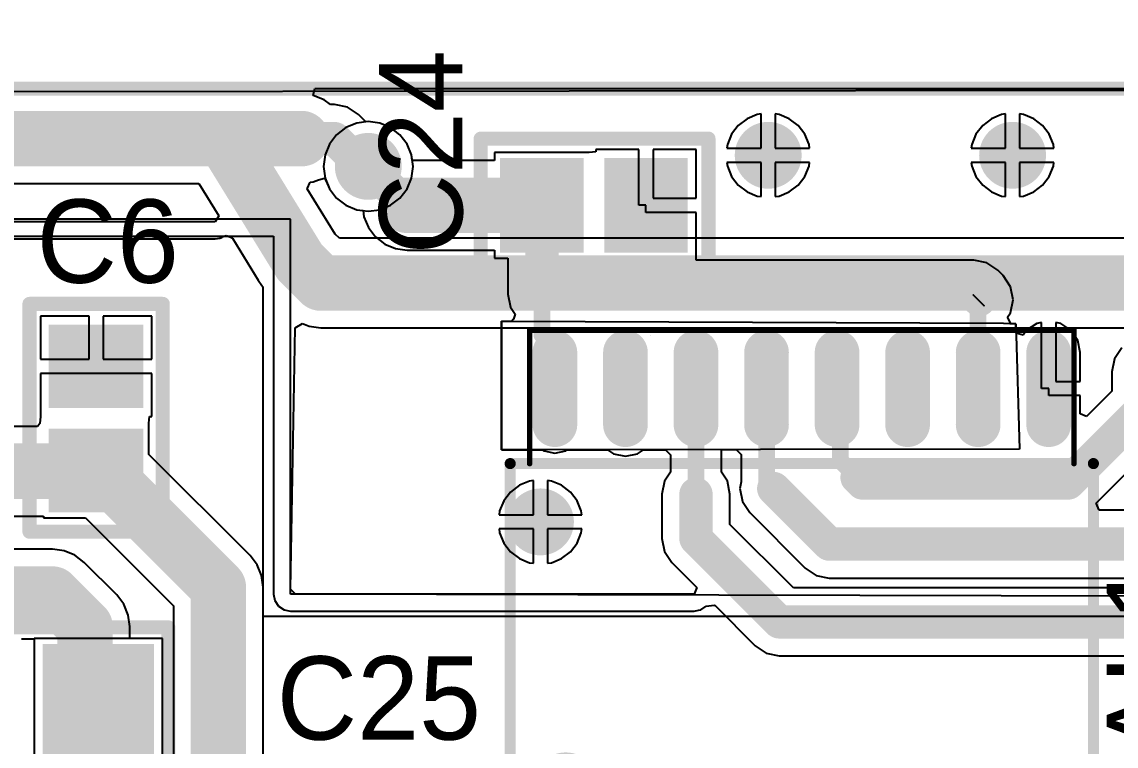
# Model space of a CAD drawing. Header units: millimetres. Extents: x -37 to 96, y -3 to 87.
# Drawn here: x 46.66 to 66.36, y 48.26 to 61.3 of the extents above; entities that cross this region are included whole.
import ezdxf

# ---------------------------------------------------------------- set-up
doc = ezdxf.new("R2010")
doc.units = ezdxf.units.MM
doc.layers.add('AM_5', color=3, linetype='Continuous', lineweight=25)
for name, color, linetype in [('BottomLayer', 5, 'Continuous'), ('BottomSolder', 6, 'Continuous'), ('Mechanical1', 6, 'Continuous'), ('Mechanical13', 56, 'Continuous'), ('MultiLayer', 9, 'Continuous'), ('TopLayer', 1, 'Continuous'), ('TopOverlay', 2, 'Continuous'), ('TopPaste', 8, 'Continuous'), ('TopSolder', 216, 'Continuous'), ('ViaHoleLayer', 16, 'Continuous')]:
    doc.layers.add(name, color=color, linetype=linetype)
doc.dimstyles.new('AM_ISO$0', dxfattribs={"dimtxt": 3.5, "dimasz": 3.5, "dimexe": 1, "dimexo": 1, "dimgap": 1.5, "dimtad": 1, "dimdsep": 46, "dimtxsty": 'Standard', "dimcen": 0, "dimclrd": 256, "dimclre": 256, "dimclrt": 2, "dimadec": 0, "dimazin": 2, "dimtp": 0.1, "dimtm": 0.1, "dimtfac": 0.71, "dimtdec": 3, "dimtmove": 0, "dimatfit": 3, "dimfxl": 1, "dimlwd": -1, "dimlwe": -1, "dimarcsym": 1})

# ---------------------------------------------------------------- blocks, each defined once
blk = doc.blocks.new('TMR1SM_SMD_4')
at = {"layer": 'TopLayer'}
for points in [[(-17.3, 14.34), (-14.9, 14.34), (-17.3, 16.14), (-14.9, 16.14)], [(-1.2, 14.34), (1.2, 14.34), (-1.2, 16.14), (1.2, 16.14)], [(-17.3, 11.8), (-14.9, 11.8), (-17.3, 13.6), (-14.9, 13.6)], [(-1.2, 11.8), (1.2, 11.8), (-1.2, 13.6), (1.2, 13.6)], [(-1.2, 1.64), (1.2, 1.64), (-1.2, 3.44), (1.2, 3.44)], [(-17.3, -0.9), (-14.9, -0.9), (-17.3, 0.9), (-14.9, 0.9)], [(-1.2, -0.9), (1.2, -0.9), (-1.2, 0.9), (1.2, 0.9)]]:
    blk.add_solid(points, dxfattribs=at)
at = {"layer": 'TopOverlay', "const_width": 0.254}
for points in [[(-17.7, -1.3), (-17.7, 16.5)], [(1.6, 16.5), (-17.7, 16.5)], [(1.6, -1.3), (1.6, 16.5)], [(-17.2, -1.3), (-17.7, -1.3)], [(1.6, -1.3), (-17.2, -1.3)]]:
    blk.add_lwpolyline(points, dxfattribs=at)
at = {"layer": 'TopOverlay', "const_width": 0.127}
for points in [[(-17.764, 16.5, 1), (-17.637, 16.5, 1)], [(-17.764, 16.5, 1), (-17.637, 16.5, 1)], [(1.536, 16.5, 1), (1.663, 16.5, 1)], [(1.536, 16.5, 1), (1.663, 16.5, 1)], [(-17.764, -1.3, 1), (-17.637, -1.3, 1)], [(-17.764, -1.3, 1), (-17.637, -1.3, 1)], [(-17.264, -1.3, 1), (-17.137, -1.3, 1)], [(-17.264, -1.3, 1), (-17.137, -1.3, 1)], [(1.536, -1.3, 1), (1.663, -1.3, 1)], [(1.536, -1.3, 1), (1.663, -1.3, 1)]]:
    blk.add_lwpolyline(points, format="xyb", close=True, dxfattribs=at)
at = {"layer": 'TopPaste'}
for points in [[(-17.3, 14.34), (-14.9, 14.34), (-17.3, 16.14), (-14.9, 16.14)], [(-1.2, 14.34), (1.2, 14.34), (-1.2, 16.14), (1.2, 16.14)], [(-17.3, 11.8), (-14.9, 11.8), (-17.3, 13.6), (-14.9, 13.6)], [(-1.2, 11.8), (1.2, 11.8), (-1.2, 13.6), (1.2, 13.6)], [(-1.2, 1.64), (1.2, 1.64), (-1.2, 3.44), (1.2, 3.44)], [(-17.3, -0.9), (-14.9, -0.9), (-17.3, 0.9), (-14.9, 0.9)], [(-1.2, -0.9), (1.2, -0.9), (-1.2, 0.9), (1.2, 0.9)]]:
    blk.add_solid(points, dxfattribs=at)
at = {"layer": 'TopSolder'}
for points in [[(-17.402, 14.238), (-14.798, 14.238), (-17.402, 16.242), (-14.798, 16.242)], [(-1.302, 14.238), (1.302, 14.238), (-1.302, 16.242), (1.302, 16.242)], [(-17.402, 11.698), (-14.798, 11.698), (-17.402, 13.702), (-14.798, 13.702)], [(-1.302, 11.698), (1.302, 11.698), (-1.302, 13.702), (1.302, 13.702)], [(-1.302, 1.538), (1.302, 1.538), (-1.302, 3.542), (1.302, 3.542)], [(-17.402, -1.002), (-14.798, -1.002), (-17.402, 1.002), (-14.798, 1.002)], [(-1.302, -1.002), (1.302, -1.002), (-1.302, 1.002), (1.302, 1.002)]]:
    blk.add_solid(points, dxfattribs=at)
blk = doc.blocks.new('ADUM_SOIC_24')
at = {"layer": 'Mechanical13', "const_width": 0.1}
for points in [[(-1.05, 0.455), (1.35, 0.455)], [(-1.05, 0.455), (-1.05, -9.345)], [(8.15, 0.455), (10.55, 0.455)], [(10.55, 0.455), (10.55, -9.345)], [(-1.05, -9.345), (1.35, -9.345)], [(8.15, -9.345), (10.55, -9.345)]]:
    blk.add_lwpolyline(points, dxfattribs=at)
at = {"layer": 'Mechanical13', "const_width": 0.05}
for points in [[(-1.075, 0.455, 1), (-1.025, 0.455, 1)], [(-1.075, 0.455, 1), (-1.025, 0.455, 1)], [(1.325, 0.455, 1), (1.375, 0.455, 1)], [(8.125, 0.455, 1), (8.175, 0.455, 1)], [(10.525, 0.455, 1), (10.575, 0.455, 1)], [(10.525, 0.455, 1), (10.575, 0.455, 1)], [(-1.075, -9.345, 1), (-1.025, -9.345, 1)], [(-1.075, -9.345, 1), (-1.025, -9.345, 1)], [(1.325, -9.345, 1), (1.375, -9.345, 1)], [(8.125, -9.345, 1), (8.175, -9.345, 1)], [(10.525, -9.345, 1), (10.575, -9.345, 1)], [(10.525, -9.345, 1), (10.575, -9.345, 1)]]:
    blk.add_lwpolyline(points, format="xyb", close=True, dxfattribs=at)
at = {"layer": 'TopLayer', "const_width": 0.6}
for points in [[(-0.65, 0), (0.65, 0)], [(8.85, 0), (10.15, 0)], [(-0.65, -1.27), (0.65, -1.27)], [(8.85, -1.27), (10.15, -1.27)], [(-0.65, -2.54), (0.65, -2.54)], [(8.85, -2.54), (10.15, -2.54)], [(-0.65, -3.81), (0.65, -3.81)], [(8.85, -3.81), (10.15, -3.81)], [(-0.65, -5.08), (0.65, -5.08)], [(8.85, -5.08), (10.15, -5.08)], [(-0.65, -6.35), (0.65, -6.35)], [(8.85, -6.35), (10.15, -6.35)], [(-0.65, -7.62), (0.65, -7.62)], [(8.85, -7.62), (10.15, -7.62)], [(-0.65, -8.89), (0.65, -8.89)], [(8.85, -8.89), (10.15, -8.89)]]:
    blk.add_lwpolyline(points, dxfattribs=at)
at = {"layer": 'TopLayer', "const_width": 0.3}
for points in [[(-0.8, 0, 1), (-0.5, 0, 1)], [(0.5, 0, 1), (0.8, 0, 1)], [(8.7, 0, 1), (9, 0, 1)], [(10, 0, 1), (10.3, 0, 1)], [(-0.8, -1.27, 1), (-0.5, -1.27, 1)], [(0.5, -1.27, 1), (0.8, -1.27, 1)], [(8.7, -1.27, 1), (9, -1.27, 1)], [(10, -1.27, 1), (10.3, -1.27, 1)], [(-0.8, -2.54, 1), (-0.5, -2.54, 1)], [(0.5, -2.54, 1), (0.8, -2.54, 1)], [(8.7, -2.54, 1), (9, -2.54, 1)], [(10, -2.54, 1), (10.3, -2.54, 1)], [(-0.8, -3.81, 1), (-0.5, -3.81, 1)], [(0.5, -3.81, 1), (0.8, -3.81, 1)], [(8.7, -3.81, 1), (9, -3.81, 1)], [(10, -3.81, 1), (10.3, -3.81, 1)], [(-0.8, -5.08, 1), (-0.5, -5.08, 1)], [(0.5, -5.08, 1), (0.8, -5.08, 1)], [(8.7, -5.08, 1), (9, -5.08, 1)], [(10, -5.08, 1), (10.3, -5.08, 1)], [(-0.8, -6.35, 1), (-0.5, -6.35, 1)], [(0.5, -6.35, 1), (0.8, -6.35, 1)], [(8.7, -6.35, 1), (9, -6.35, 1)], [(10, -6.35, 1), (10.3, -6.35, 1)], [(-0.8, -7.62, 1), (-0.5, -7.62, 1)], [(0.5, -7.62, 1), (0.8, -7.62, 1)], [(8.7, -7.62, 1), (9, -7.62, 1)], [(10, -7.62, 1), (10.3, -7.62, 1)], [(-0.8, -8.89, 1), (-0.5, -8.89, 1)], [(0.5, -8.89, 1), (0.8, -8.89, 1)], [(8.7, -8.89, 1), (9, -8.89, 1)], [(10, -8.89, 1), (10.3, -8.89, 1)]]:
    blk.add_lwpolyline(points, format="xyb", close=True, dxfattribs=at)
at = {"layer": 'TopOverlay', "const_width": 0.2}
for points in [[(1.35, 0.805), (1.35, -9.695)], [(1.35, 0.805), (8.15, 0.805)], [(8.15, 0.805), (8.15, -9.695)], [(1.35, -9.695), (8.15, -9.695)]]:
    blk.add_lwpolyline(points, dxfattribs=at)
at = {"layer": 'TopOverlay'}
for points, const_width in [([(1.3, 0.805, 1), (1.4, 0.805, 1)], 0.1), ([(1.3, 0.805, 1), (1.4, 0.805, 1)], 0.1), ([(8.1, 0.805, 1), (8.2, 0.805, 1)], 0.1), ([(8.1, 0.805, 1), (8.2, 0.805, 1)], 0.1), ([(2.65, -0.195, 1), (2.05, -0.195, 1)], 0.6), ([(1.9, -0.195, 1), (2.2, -0.195, 1)], 0.3), ([(2.5, -0.195, 1), (2.8, -0.195, 1)], 0.3), ([(1.3, -9.695, 1), (1.4, -9.695, 1)], 0.1), ([(1.3, -9.695, 1), (1.4, -9.695, 1)], 0.1), ([(8.1, -9.695, 1), (8.2, -9.695, 1)], 0.1), ([(8.1, -9.695, 1), (8.2, -9.695, 1)], 0.1)]:
    blk.add_lwpolyline(points, format="xyb", close=True, dxfattribs=dict(at, const_width=const_width))
at = {"layer": 'TopPaste', "const_width": 0.6}
for points in [[(-0.65, 0), (0.65, 0)], [(8.85, 0), (10.15, 0)], [(-0.65, -1.27), (0.65, -1.27)], [(8.85, -1.27), (10.15, -1.27)], [(-0.65, -2.54), (0.65, -2.54)], [(8.85, -2.54), (10.15, -2.54)], [(-0.65, -3.81), (0.65, -3.81)], [(8.85, -3.81), (10.15, -3.81)], [(-0.65, -5.08), (0.65, -5.08)], [(8.85, -5.08), (10.15, -5.08)], [(-0.65, -6.35), (0.65, -6.35)], [(8.85, -6.35), (10.15, -6.35)], [(-0.65, -7.62), (0.65, -7.62)], [(8.85, -7.62), (10.15, -7.62)], [(-0.65, -8.89), (0.65, -8.89)], [(8.85, -8.89), (10.15, -8.89)]]:
    blk.add_lwpolyline(points, dxfattribs=at)
at = {"layer": 'TopPaste', "const_width": 0.3}
for points in [[(-0.8, 0, 1), (-0.5, 0, 1)], [(0.5, 0, 1), (0.8, 0, 1)], [(8.7, 0, 1), (9, 0, 1)], [(10, 0, 1), (10.3, 0, 1)], [(-0.8, -1.27, 1), (-0.5, -1.27, 1)], [(0.5, -1.27, 1), (0.8, -1.27, 1)], [(8.7, -1.27, 1), (9, -1.27, 1)], [(10, -1.27, 1), (10.3, -1.27, 1)], [(-0.8, -2.54, 1), (-0.5, -2.54, 1)], [(0.5, -2.54, 1), (0.8, -2.54, 1)], [(8.7, -2.54, 1), (9, -2.54, 1)], [(10, -2.54, 1), (10.3, -2.54, 1)], [(-0.8, -3.81, 1), (-0.5, -3.81, 1)], [(0.5, -3.81, 1), (0.8, -3.81, 1)], [(8.7, -3.81, 1), (9, -3.81, 1)], [(10, -3.81, 1), (10.3, -3.81, 1)], [(-0.8, -5.08, 1), (-0.5, -5.08, 1)], [(0.5, -5.08, 1), (0.8, -5.08, 1)], [(8.7, -5.08, 1), (9, -5.08, 1)], [(10, -5.08, 1), (10.3, -5.08, 1)], [(-0.8, -6.35, 1), (-0.5, -6.35, 1)], [(0.5, -6.35, 1), (0.8, -6.35, 1)], [(8.7, -6.35, 1), (9, -6.35, 1)], [(10, -6.35, 1), (10.3, -6.35, 1)], [(-0.8, -7.62, 1), (-0.5, -7.62, 1)], [(0.5, -7.62, 1), (0.8, -7.62, 1)], [(8.7, -7.62, 1), (9, -7.62, 1)], [(10, -7.62, 1), (10.3, -7.62, 1)], [(-0.8, -8.89, 1), (-0.5, -8.89, 1)], [(0.5, -8.89, 1), (0.8, -8.89, 1)], [(8.7, -8.89, 1), (9, -8.89, 1)], [(10, -8.89, 1), (10.3, -8.89, 1)]]:
    blk.add_lwpolyline(points, format="xyb", close=True, dxfattribs=at)
at = {"layer": 'TopSolder', "const_width": 0.803}
for points in [[(-0.65, 0), (0.65, 0)], [(8.85, 0), (10.15, 0)], [(-0.65, -1.27), (0.65, -1.27)], [(8.85, -1.27), (10.15, -1.27)], [(-0.65, -2.54), (0.65, -2.54)], [(8.85, -2.54), (10.15, -2.54)], [(-0.65, -3.81), (0.65, -3.81)], [(8.85, -3.81), (10.15, -3.81)], [(-0.65, -5.08), (0.65, -5.08)], [(8.85, -5.08), (10.15, -5.08)], [(-0.65, -6.35), (0.65, -6.35)], [(8.85, -6.35), (10.15, -6.35)], [(-0.65, -7.62), (0.65, -7.62)], [(8.85, -7.62), (10.15, -7.62)], [(-0.65, -8.89), (0.65, -8.89)], [(8.85, -8.89), (10.15, -8.89)]]:
    blk.add_lwpolyline(points, dxfattribs=at)
at = {"layer": 'TopSolder', "const_width": 0.402}
for points in [[(-0.851, 0, 1), (-0.449, 0, 1)], [(0.449, 0, 1), (0.851, 0, 1)], [(8.649, 0, 1), (9.051, 0, 1)], [(9.949, 0, 1), (10.351, 0, 1)], [(-0.851, -1.27, 1), (-0.449, -1.27, 1)], [(0.449, -1.27, 1), (0.851, -1.27, 1)], [(8.649, -1.27, 1), (9.051, -1.27, 1)], [(9.949, -1.27, 1), (10.351, -1.27, 1)], [(-0.851, -2.54, 1), (-0.449, -2.54, 1)], [(0.449, -2.54, 1), (0.851, -2.54, 1)], [(8.649, -2.54, 1), (9.051, -2.54, 1)], [(9.949, -2.54, 1), (10.351, -2.54, 1)], [(-0.851, -3.81, 1), (-0.449, -3.81, 1)], [(0.449, -3.81, 1), (0.851, -3.81, 1)], [(8.649, -3.81, 1), (9.051, -3.81, 1)], [(9.949, -3.81, 1), (10.351, -3.81, 1)], [(-0.851, -5.08, 1), (-0.449, -5.08, 1)], [(0.449, -5.08, 1), (0.851, -5.08, 1)], [(8.649, -5.08, 1), (9.051, -5.08, 1)], [(9.949, -5.08, 1), (10.351, -5.08, 1)], [(-0.851, -6.35, 1), (-0.449, -6.35, 1)], [(0.449, -6.35, 1), (0.851, -6.35, 1)], [(8.649, -6.35, 1), (9.051, -6.35, 1)], [(9.949, -6.35, 1), (10.351, -6.35, 1)], [(-0.851, -7.62, 1), (-0.449, -7.62, 1)], [(0.449, -7.62, 1), (0.851, -7.62, 1)], [(8.649, -7.62, 1), (9.051, -7.62, 1)], [(9.949, -7.62, 1), (10.351, -7.62, 1)], [(-0.851, -8.89, 1), (-0.449, -8.89, 1)], [(0.449, -8.89, 1), (0.851, -8.89, 1)], [(8.649, -8.89, 1), (9.051, -8.89, 1)], [(9.949, -8.89, 1), (10.351, -8.89, 1)]]:
    blk.add_lwpolyline(points, format="xyb", close=True, dxfattribs=at)
blk = doc.blocks.new('C_________0805_42')
at = {"layer": 'TopLayer'}
for points in [[(-0.65, -0.75), (0.65, -0.75), (-0.65, 0.75), (0.65, 0.75)], [(1.225, -0.75), (2.525, -0.75), (1.225, 0.75), (2.525, 0.75)]]:
    blk.add_solid(points, dxfattribs=at)
at = {"layer": 'TopOverlay', "const_width": 0.254}
for points in [[(-1.1, 1.2), (3, 1.2)], [(-1.1, -1.2), (-1.1, 1.2)], [(3, -1.2), (3, 1.2)], [(-1.1, -1.2), (2, -1.2)], [(2, -1.2), (3, -1.2)]]:
    blk.add_lwpolyline(points, dxfattribs=at)
at = {"layer": 'TopOverlay', "const_width": 0.127}
for points in [[(-1.164, 1.2, 1), (-1.037, 1.2, 1)], [(-1.164, 1.2, 1), (-1.037, 1.2, 1)], [(2.936, 1.2, 1), (3.063, 1.2, 1)], [(2.936, 1.2, 1), (3.063, 1.2, 1)], [(-1.164, -1.2, 1), (-1.037, -1.2, 1)], [(-1.164, -1.2, 1), (-1.037, -1.2, 1)], [(1.937, -1.2, 1), (2.064, -1.2, 1)], [(1.937, -1.2, 1), (2.064, -1.2, 1)], [(2.936, -1.2, 1), (3.063, -1.2, 1)], [(2.936, -1.2, 1), (3.063, -1.2, 1)]]:
    blk.add_lwpolyline(points, format="xyb", close=True, dxfattribs=at)
at = {"layer": 'TopPaste'}
for points in [[(-0.65, -0.75), (0.65, -0.75), (-0.65, 0.75), (0.65, 0.75)], [(1.225, -0.75), (2.525, -0.75), (1.225, 0.75), (2.525, 0.75)]]:
    blk.add_solid(points, dxfattribs=at)
at = {"layer": 'TopSolder'}
for points in [[(-0.752, -0.852), (0.752, -0.852), (-0.752, 0.852), (0.752, 0.852)], [(1.123, -0.852), (2.627, -0.852), (1.123, 0.852), (2.627, 0.852)]]:
    blk.add_solid(points, dxfattribs=at)
blk = doc.blocks.new('C_________0805_55')
at = {"layer": 'TopLayer'}
for points in [[(-0.65, -0.75), (0.65, -0.75), (-0.65, 0.75), (0.65, 0.75)], [(1.225, -0.75), (2.525, -0.75), (1.225, 0.75), (2.525, 0.75)]]:
    blk.add_solid(points, dxfattribs=at)
at = {"layer": 'TopOverlay', "const_width": 0.254}
for points in [[(-1.1, 1.2), (-1.1, -1.2)], [(-1.1, 1.2), (3, 1.2)], [(3, 1.2), (3, -1.2)], [(-1.1, -1.2), (2, -1.2)], [(2, -1.2), (3, -1.2)]]:
    blk.add_lwpolyline(points, dxfattribs=at)
at = {"layer": 'TopOverlay', "const_width": 0.127}
for points in [[(-1.164, 1.2, 1), (-1.037, 1.2, 1)], [(-1.164, 1.2, 1), (-1.037, 1.2, 1)], [(2.936, 1.2, 1), (3.063, 1.2, 1)], [(2.936, 1.2, 1), (3.063, 1.2, 1)], [(-1.164, -1.2, 1), (-1.037, -1.2, 1)], [(-1.164, -1.2, 1), (-1.037, -1.2, 1)], [(1.937, -1.2, 1), (2.064, -1.2, 1)], [(1.937, -1.2, 1), (2.064, -1.2, 1)], [(2.936, -1.2, 1), (3.063, -1.2, 1)], [(2.936, -1.2, 1), (3.063, -1.2, 1)]]:
    blk.add_lwpolyline(points, format="xyb", close=True, dxfattribs=at)
at = {"layer": 'TopPaste'}
for points in [[(-0.65, -0.75), (0.65, -0.75), (-0.65, 0.75), (0.65, 0.75)], [(1.225, -0.75), (2.525, -0.75), (1.225, 0.75), (2.525, 0.75)]]:
    blk.add_solid(points, dxfattribs=at)
at = {"layer": 'TopSolder'}
for points in [[(-0.752, -0.852), (0.752, -0.852), (-0.752, 0.852), (0.752, 0.852)], [(1.123, -0.852), (2.627, -0.852), (1.123, 0.852), (2.627, 0.852)]]:
    blk.add_solid(points, dxfattribs=at)
blk = doc.blocks.new('*D64')
at = {"layer": 'AM_5', "linetype": 'ByBlock', "transparency": 16777216}
for p, q in [((0, 53.942), (0, 82.33)), ((95, 53.942), (95, 82.33)), ((91.5, 81.33), (3.5, 81.33))]:
    blk.add_line(p, q, dxfattribs=at)
at = {"layer": 'AM_5', "transparency": 16777216}
for points in [[(3.5, 81.913), (3.5, 80.746), (0, 81.33)], [(91.5, 81.913), (91.5, 80.746), (95, 81.33)]]:
    blk.add_solid(points, dxfattribs=at)
at = {"layer": 'Defpoints', "color": 0, "transparency": 16777216}
for p in [(0, 81.33), (0, 52.942), (95, 52.942)]:
    blk.add_point(p, dxfattribs=at)
at = {"layer": 'AM_5', "color": 2, "transparency": 16777216, "insert": (47.5, 84.58), "char_height": 3.5, "attachment_point": 5, "rotation": 0.0001}
blk.add_mtext('95', dxfattribs=at)

msp = doc.modelspace()

# ---------------------------------------------------------------- linework, layer by layer
at = {"layer": 'BottomLayer'}
for p, q in [((51.909, 59.979), (51.935, 60.1)), ((51.935, 60.1), (89.5, 60.1)), ((52.103, 59.899), (51.909, 59.979)), ((52.217, 59.812), (52.103, 59.899)), ((52.292, 59.812), (52.217, 59.812)), ((52.526, 59.765), (52.292, 59.812)), ((52.724, 59.633), (52.526, 59.765)), ((52.856, 59.501), (52.724, 59.633)), ((52.9, 59.507), (52.856, 59.501)), ((53.109, 59.479), (52.9, 59.507)), ((53.303, 59.399), (53.109, 59.479)), ((53.471, 59.271), (53.303, 59.399)), ((53.599, 59.103), (53.471, 59.271)), ((53.679, 58.909), (53.599, 59.103)), ((53.707, 58.7), (53.679, 58.909)), ((53.679, 58.491), (53.707, 58.7)), ((30.034, 58.393), (49.849, 58.393)), ((49.849, 58.393), (50.207, 57.811)), ((51.802, 58.299), (51.856, 58.414)), ((51.856, 58.414), (51.909, 58.421)), ((51.909, 58.421), (52.003, 58.46)), ((52.003, 58.46), (52.11, 58.488)), ((52.11, 58.488), (52.16, 58.395)), ((52.16, 58.395), (52.201, 58.297)), ((53.599, 58.297), (53.679, 58.491)), ((52.306, 57.479), (51.802, 58.299)), ((52.201, 58.297), (52.329, 58.129)), ((52.329, 58.129), (52.497, 58.001)), ((53.303, 58.001), (53.471, 58.129)), ((53.471, 58.129), (53.599, 58.297)), ((52.497, 58.001), (52.691, 57.921)), ((52.691, 57.921), (52.9, 57.893)), ((52.9, 57.893), (53.109, 57.921)), ((53.109, 57.921), (53.303, 58.001)), ((50.207, 57.811), (50.145, 57.7)), ((50.145, 57.7), (30, 57.7)), ((30.306, 57.394), (50.145, 57.394)), ((50.145, 57.394), (50.187, 57.402)), ((50.187, 57.402), (50.229, 57.406)), ((50.229, 57.406), (50.245, 57.414)), ((50.245, 57.414), (50.263, 57.417)), ((50.263, 57.417), (50.289, 57.435)), ((50.289, 57.435), (50.343, 57.457)), ((50.343, 57.457), (50.437, 57.42)), ((50.437, 57.42), (50.444, 57.416)), ((50.444, 57.416), (50.457, 57.406)), ((50.457, 57.406), (50.92, 56.653)), ((52.379, 57.407), (52.306, 57.479)), ((74.08, 57.407), (52.379, 57.407)), ((50.92, 56.653), (50.981, 56.553)), ((50.981, 56.553), (51, 56.53)), ((51, 56.53), (51, 50.6)), ((51.502, 51.09), (51.584, 55.792)), ((51.584, 55.792), (51.713, 55.871)), ((51.713, 55.871), (51.836, 55.821)), ((51.836, 55.821), (52.045, 55.793)), ((52.045, 55.793), (74.414, 55.793)), ((51.591, 51), (51.502, 51.09)), ((94.91, 50.9), (51.591, 51)), ((51, 50.6), (92.442, 50.6))]:
    msp.add_line(p, q, dxfattribs=at)
for points, const_width in [([(29.7, 59.2), (50.3, 59.2)], 1), ([(50.3, 59.2), (51.7, 59.2)], 1), ([(50.3, 59.2), (51.607, 57.076)], 1), ([(51.7, 59.2), (52.292, 59.2)], 0.6), ([(52.292, 59.2), (52.792, 58.7)], 0.6), ([(52.792, 58.7), (52.9, 58.7)], 0.6), ([(51.607, 57.076), (51.669, 56.976)], 1), ([(51.669, 56.976), (52.045, 56.6)], 1), ([(52.045, 56.6), (74.414, 56.6)], 1)]:
    msp.add_lwpolyline(points, dxfattribs=dict(at, const_width=const_width))
for points, const_width in [([(50.05, 59.2, 1), (50.55, 59.2, 1)], 0.5), ([(50.05, 59.2, 1), (50.55, 59.2, 1)], 0.5), ([(50.05, 59.2, 1), (50.55, 59.2, 1)], 0.5), ([(51.45, 59.2, 1), (51.95, 59.2, 1)], 0.5), ([(51.55, 59.2, 1), (51.85, 59.2, 1)], 0.3), ([(52.142, 59.2, 1), (52.442, 59.2, 1)], 0.3), ([(52.142, 59.2, 1), (52.442, 59.2, 1)], 0.3), ([(59.85, 58.9, 1), (60.35, 58.9, 1)], 0.5), ([(64.25, 58.9, 1), (64.75, 58.9, 1)], 0.5), ([(52.65, 58.7, 1), (53.15, 58.7, 1)], 0.5), ([(52.642, 58.7, 1), (52.942, 58.7, 1)], 0.3), ([(52.642, 58.7, 1), (52.942, 58.7, 1)], 0.3), ([(52.75, 58.7, 1), (53.05, 58.7, 1)], 0.3), ([(51.357, 57.076, 1), (51.857, 57.076, 1)], 0.5), ([(51.357, 57.076, 1), (51.857, 57.076, 1)], 0.5), ([(51.419, 56.976, 1), (51.919, 56.976, 1)], 0.5), ([(51.419, 56.976, 1), (51.919, 56.976, 1)], 0.5), ([(51.795, 56.6, 1), (52.295, 56.6, 1)], 0.5), ([(51.795, 56.6, 1), (52.295, 56.6, 1)], 0.5), ([(55.75, 52.3, 1), (56.25, 52.3, 1)], 0.5)]:
    msp.add_lwpolyline(points, format="xyb", close=True, dxfattribs=dict(at, const_width=const_width))
at = {"layer": 'BottomSolder', "const_width": 0.602}
for points in [[(59.799, 58.9, 1), (60.401, 58.9, 1)], [(64.199, 58.9, 1), (64.801, 58.9, 1)], [(52.599, 58.7, 1), (53.201, 58.7, 1)], [(55.699, 52.3, 1), (56.301, 52.3, 1)]]:
    msp.add_lwpolyline(points, format="xyb", close=True, dxfattribs=at)
at = {"layer": 'Mechanical1', "const_width": 0.254}
msp.add_lwpolyline([(4.9, 60.1), (89.9, 60.1)], dxfattribs=at)
at = {"layer": 'MultiLayer', "const_width": 0.5}
for points in [[(59.85, 58.9, 1), (60.35, 58.9, 1)], [(64.25, 58.9, 1), (64.75, 58.9, 1)], [(52.65, 58.7, 1), (53.15, 58.7, 1)], [(55.75, 52.3, 1), (56.25, 52.3, 1)]]:
    msp.add_lwpolyline(points, format="xyb", close=True, dxfattribs=at)
at = {"layer": 'TopLayer'}
for p, q in [((5, 60), (90.214, 60.1)), ((52.9, 59.507), (52.691, 59.479)), ((53.109, 59.479), (52.9, 59.507)), ((59.72, 59.559), (59.562, 59.438)), ((59.903, 59.635), (59.72, 59.559)), ((59.973, 59.644), (59.903, 59.635)), ((59.973, 59.027), (59.973, 59.644)), ((60.297, 59.635), (60.227, 59.644)), ((60.227, 59.644), (60.227, 59.027)), ((60.48, 59.559), (60.297, 59.635)), ((60.638, 59.438), (60.48, 59.559)), ((64.12, 59.559), (63.962, 59.438)), ((64.303, 59.635), (64.12, 59.559)), ((64.373, 59.644), (64.303, 59.635)), ((64.373, 59.027), (64.373, 59.644)), ((64.697, 59.635), (64.627, 59.644)), ((64.627, 59.644), (64.627, 59.027)), ((64.88, 59.559), (64.697, 59.635)), ((65.038, 59.438), (64.88, 59.559)), ((52.497, 59.399), (52.329, 59.271)), ((52.691, 59.479), (52.497, 59.399)), ((53.303, 59.399), (53.109, 59.479)), ((53.471, 59.271), (53.303, 59.399)), ((59.562, 59.438), (59.441, 59.28)), ((60.759, 59.28), (60.638, 59.438)), ((63.962, 59.438), (63.841, 59.28)), ((65.159, 59.28), (65.038, 59.438)), ((52.201, 59.103), (52.121, 58.909)), ((52.329, 59.271), (52.201, 59.103)), ((53.599, 59.103), (53.471, 59.271)), ((53.679, 58.909), (53.599, 59.103)), ((59.441, 59.28), (59.365, 59.097)), ((60.835, 59.097), (60.759, 59.28)), ((63.841, 59.28), (63.765, 59.097)), ((65.235, 59.097), (65.159, 59.28)), ((52.121, 58.909), (52.093, 58.7)), ((53.693, 58.807), (53.679, 58.909)), ((56.875, 58.95), (55.175, 58.95)), ((55.175, 58.95), (55.175, 58.807)), ((56.996, 58.964), (56.875, 58.95)), ((56.875, 58.95), (56.875, 58.95)), ((57.773, 59.004), (56.996, 59.004)), ((56.996, 59.004), (56.996, 58.964)), ((57.773, 58), (57.773, 59.004)), ((58.804, 59.004), (58.027, 59.004)), ((58.027, 59.004), (58.027, 58.127)), ((58.804, 58.127), (58.804, 59.004)), ((59.365, 59.097), (59.356, 59.027)), ((59.356, 59.027), (59.973, 59.027)), ((60.227, 59.027), (60.844, 59.027)), ((60.844, 59.027), (60.835, 59.097)), ((63.765, 59.097), (63.756, 59.027)), ((63.756, 59.027), (64.373, 59.027)), ((64.627, 59.027), (65.244, 59.027)), ((65.244, 59.027), (65.235, 59.097)), ((55.175, 58.807), (53.693, 58.807)), ((59.973, 58.773), (59.356, 58.773)), ((59.356, 58.773), (59.365, 58.703)), ((59.973, 58.156), (59.973, 58.773)), ((60.844, 58.773), (60.227, 58.773)), ((60.227, 58.773), (60.227, 58.156)), ((60.835, 58.703), (60.844, 58.773)), ((64.373, 58.773), (63.756, 58.773)), ((63.756, 58.773), (63.765, 58.703)), ((64.373, 58.156), (64.373, 58.773)), ((65.244, 58.773), (64.627, 58.773)), ((64.627, 58.773), (64.627, 58.156)), ((65.235, 58.703), (65.244, 58.773)), ((52.093, 58.7), (52.121, 58.491)), ((59.365, 58.703), (59.441, 58.52)), ((59.441, 58.52), (59.562, 58.362)), ((60.638, 58.362), (60.759, 58.52)), ((60.759, 58.52), (60.835, 58.703)), ((63.765, 58.703), (63.841, 58.52)), ((63.841, 58.52), (63.962, 58.362)), ((65.038, 58.362), (65.159, 58.52)), ((65.159, 58.52), (65.235, 58.703)), ((52.121, 58.491), (52.201, 58.297)), ((59.562, 58.362), (59.72, 58.241)), ((60.48, 58.241), (60.638, 58.362)), ((63.962, 58.362), (64.12, 58.241)), ((64.88, 58.241), (65.038, 58.362)), ((52.201, 58.297), (52.329, 58.129)), ((52.329, 58.129), (52.497, 58.001)), ((58.027, 58.127), (58.804, 58.127)), ((59.72, 58.241), (59.903, 58.165)), ((59.903, 58.165), (59.973, 58.156)), ((60.227, 58.156), (60.297, 58.165)), ((60.297, 58.165), (60.48, 58.241)), ((64.12, 58.241), (64.303, 58.165)), ((64.303, 58.165), (64.373, 58.156)), ((64.627, 58.156), (64.697, 58.165)), ((64.697, 58.165), (64.88, 58.241)), ((52.497, 58.001), (52.691, 57.921)), ((52.691, 57.921), (52.806, 57.906)), ((57.9, 58), (57.773, 58)), ((57.9, 57.873), (57.9, 58)), ((51.5, 57.75), (41.791, 57.75)), ((51.5, 51), (51.5, 57.75)), ((52.806, 57.906), (52.821, 57.791)), ((52.821, 57.791), (52.901, 57.597)), ((58.804, 57.873), (57.9, 57.873)), ((58.804, 57.012), (58.804, 57.873)), ((52.901, 57.597), (53.029, 57.429)), ((42.219, 57.444), (51.194, 57.444)), ((51.194, 57.444), (51.194, 51)), ((53.029, 57.429), (53.197, 57.301)), ((53.197, 57.301), (53.391, 57.221)), ((53.391, 57.221), (53.6, 57.193)), ((53.6, 57.193), (55.175, 57.193)), ((55.175, 57.193), (55.175, 57.05)), ((55.175, 57.05), (55.413, 57.05)), ((55.413, 57.05), (55.413, 56.4)), ((63.8, 57.012), (58.804, 57.012)), ((64.034, 56.965), (63.8, 57.012)), ((64.233, 56.833), (64.034, 56.965)), ((64.333, 56.733), (64.233, 56.833)), ((64.465, 56.534), (64.333, 56.733)), ((55.413, 56.4), (55.46, 56.166)), ((64.512, 56.3), (64.465, 56.534)), ((55.46, 56.166), (55.546, 56.037)), ((64.465, 56.066), (64.512, 56.3)), ((47.873, 56.004), (46.996, 56.004)), ((46.996, 56.004), (46.996, 55.227)), ((47.873, 55.227), (47.873, 56.004)), ((49.004, 56.004), (48.127, 56.004)), ((48.127, 56.004), (48.127, 55.227)), ((49.004, 55.227), (49.004, 56.004)), ((55.546, 56.037), (55.513, 55.947)), ((64.411, 55.985), (64.465, 56.066)), ((64.469, 55.872), (64.411, 55.985)), ((55.3, 53.595), (55.3, 55.911)), ((55.3, 55.911), (64.339, 55.877)), ((55.476, 55.91), (55.3, 55.911)), ((55.3, 55.911), (55.3, 53.595)), ((55.513, 55.947), (55.476, 55.91)), ((64.339, 55.877), (64.558, 55.868)), ((64.558, 55.868), (64.469, 55.872)), ((64.558, 55.868), (64.624, 53.612)), ((64.563, 55.697), (64.558, 55.868)), ((64.934, 55.872), (64.751, 55.749)), ((65.023, 55.89), (64.934, 55.872)), ((65.023, 54.7), (65.023, 55.89)), ((65.366, 55.872), (65.277, 55.89)), ((65.277, 55.89), (65.277, 54.827)), ((65.549, 55.749), (65.366, 55.872)), ((57.988, 55.661), (57.988, 55.661)), ((64.691, 55.66), (64.563, 55.697)), ((64.751, 55.749), (64.691, 55.66)), ((65.672, 55.566), (65.549, 55.749)), ((65.715, 55.35), (65.672, 55.566)), ((66.467, 55.433), (66.335, 55.234)), ((46.996, 55.227), (47.873, 55.227)), ((48.127, 55.227), (49.004, 55.227)), ((65.715, 54.827), (65.715, 55.35)), ((66.335, 55.234), (66.288, 55)), ((48, 54.973), (46.996, 54.973)), ((46.996, 54.973), (46.996, 54.196)), ((49.004, 54.973), (48, 54.973)), ((49.004, 54.196), (49.004, 54.973)), ((66.288, 55), (66.288, 54.653)), ((65.277, 54.827), (65.715, 54.827)), ((65.15, 54.7), (65.023, 54.7)), ((65.15, 54.573), (65.15, 54.7)), ((65.715, 54.573), (65.15, 54.573)), ((65.715, 54.246), (65.715, 54.573)), ((66.288, 54.653), (65.832, 54.197)), ((46.996, 54.196), (46.987, 54.073)), ((46.996, 54.196), (46.996, 54.196)), ((48.95, 54.075), (48.964, 54.196)), ((48.964, 54.196), (49.004, 54.196)), ((65.832, 54.197), (65.715, 54.246)), ((46.944, 54.019), (46.067, 54.019)), ((46.949, 54.022), (46.944, 54.019)), ((46.987, 54.073), (46.949, 54.022)), ((48.95, 54.069), (48.95, 54.075)), ((48.95, 53.516), (48.95, 54.069)), ((66.004, 52.639), (67.333, 53.967)), ((64.624, 53.612), (55.3, 53.595)), ((55.3, 53.595), (56.039, 53.596)), ((56.039, 53.596), (56.065, 53.579)), ((56.455, 53.579), (56.482, 53.597)), ((56.482, 53.597), (57.209, 53.598)), ((57.209, 53.598), (57.314, 53.528)), ((57.746, 53.528), (57.853, 53.599)), ((57.853, 53.599), (58.251, 53.6)), ((58.251, 53.6), (58.341, 53.51)), ((59.259, 53.193), (59.259, 53.602)), ((59.259, 53.602), (59.521, 53.602)), ((59.521, 53.602), (59.611, 53.513)), ((50.771, 51.696), (48.95, 53.516)), ((56.065, 53.579), (56.26, 53.54)), ((56.26, 53.54), (56.455, 53.579)), ((57.314, 53.528), (57.53, 53.485)), ((57.53, 53.485), (57.746, 53.528)), ((58.341, 53.51), (58.341, 53.193)), ((59.611, 53.513), (59.611, 53.03)), ((58.341, 53.193), (58.235, 53.034)), ((59.365, 53.034), (59.259, 53.193)), ((55.803, 53.035), (55.62, 52.959)), ((55.873, 53.044), (55.803, 53.035)), ((55.873, 52.427), (55.873, 53.044)), ((56.197, 53.035), (56.127, 53.044)), ((56.127, 53.044), (56.127, 52.427)), ((56.38, 52.959), (56.197, 53.035)), ((58.235, 53.034), (58.188, 52.8)), ((59.412, 52.8), (59.365, 53.034)), ((59.613, 53.023), (59.588, 52.9)), ((59.611, 53.03), (59.613, 53.023)), ((55.462, 52.838), (55.341, 52.68)), ((55.62, 52.959), (55.462, 52.838)), ((56.538, 52.838), (56.38, 52.959)), ((56.659, 52.68), (56.538, 52.838)), ((58.188, 52.8), (58.188, 52)), ((59.412, 52.253), (59.412, 52.8)), ((59.588, 52.9), (59.635, 52.666)), ((55.341, 52.68), (55.265, 52.497)), ((56.735, 52.497), (56.659, 52.68)), ((59.635, 52.666), (59.767, 52.467)), ((66.057, 52.512), (66.004, 52.639)), ((45.95, 52.406), (47.05, 52.406)), ((47.05, 52.406), (47.05, 52.375)), ((55.265, 52.497), (55.256, 52.427)), ((55.256, 52.427), (55.873, 52.427)), ((56.127, 52.427), (56.744, 52.427)), ((56.744, 52.427), (56.735, 52.497)), ((59.767, 52.467), (60.767, 51.467)), ((67.8, 52.512), (66.057, 52.512)), ((47.05, 52.375), (47.809, 52.375)), ((47.809, 52.375), (49.393, 50.791)), ((60.553, 51.112), (59.412, 52.253)), ((55.873, 52.173), (55.256, 52.173)), ((55.256, 52.173), (55.265, 52.103)), ((55.265, 52.103), (55.341, 51.92)), ((55.873, 51.556), (55.873, 52.173)), ((56.744, 52.173), (56.127, 52.173)), ((56.127, 52.173), (56.127, 51.556)), ((56.659, 51.92), (56.735, 52.103)), ((56.735, 52.103), (56.744, 52.173)), ((55.341, 51.92), (55.462, 51.762)), ((56.538, 51.762), (56.659, 51.92)), ((58.188, 52), (58.235, 51.766)), ((47.214, 51.807), (46.034, 51.807)), ((47.423, 51.779), (47.214, 51.807)), ((47.618, 51.699), (47.423, 51.779)), ((47.785, 51.571), (47.618, 51.699)), ((50.899, 51.528), (50.771, 51.696)), ((55.462, 51.762), (55.62, 51.641)), ((55.62, 51.641), (55.803, 51.565)), ((56.197, 51.565), (56.38, 51.641)), ((56.38, 51.641), (56.538, 51.762)), ((58.235, 51.766), (58.367, 51.567)), ((48.371, 50.985), (47.785, 51.571)), ((50.979, 51.334), (50.899, 51.528)), ((55.803, 51.565), (55.873, 51.556)), ((56.127, 51.556), (56.197, 51.565)), ((58.367, 51.567), (58.818, 51.117)), ((60.767, 51.467), (60.966, 51.335)), ((51.007, 51.125), (50.979, 51.334)), ((60.966, 51.335), (61.2, 51.288)), ((61.2, 51.288), (67.8, 51.288)), ((51.007, 46.153), (51.007, 51.125)), ((58.818, 51.117), (58.769, 51)), ((69.693, 51.112), (60.553, 51.112)), ((48.499, 50.818), (48.371, 50.985)), ((51.194, 51), (51.217, 50.883)), ((51.217, 50.883), (51.284, 50.784)), ((58.769, 51), (51.5, 51)), ((48.579, 50.623), (48.499, 50.818)), ((49.393, 50.791), (49.393, 46.493)), ((51.284, 50.784), (51.383, 50.717)), ((51.383, 50.717), (51.5, 50.694)), ((51.5, 50.694), (58.769, 50.694)), ((58.769, 50.694), (58.843, 50.709)), ((58.843, 50.709), (58.886, 50.717)), ((58.886, 50.717), (58.985, 50.784)), ((58.985, 50.784), (59.128, 50.798)), ((59.128, 50.798), (59.143, 50.792)), ((59.143, 50.792), (59.867, 50.067)), ((48.607, 50.414), (48.579, 50.623)), ((48.607, 50.2), (48.607, 50.414)), ((46.654, 50.193), (46.88, 50.193)), ((46.88, 50.193), (46.886, 50.187)), ((46.886, 50.2), (46.886, 47.346)), ((49.194, 50.2), (46.886, 50.2)), ((46.886, 50.187), (46.886, 47.346)), ((49.14, 50.2), (48.607, 50.2)), ((49.194, 50.2), (49.14, 50.2)), ((49.14, 50.2), (49.14, 50.2)), ((49.194, 47.346), (49.194, 50.2)), ((49.194, 47.346), (49.194, 50.2)), ((59.867, 50.067), (60.066, 49.935)), ((60.066, 49.935), (60.3, 49.888)), ((60.3, 49.888), (69.943, 49.888))]:
    msp.add_line(p, q, dxfattribs=at)
for points, const_width in [([(59.85, 58.9, 1), (60.35, 58.9, 1)], 0.5), ([(64.25, 58.9, 1), (64.75, 58.9, 1)], 0.5), ([(52.65, 58.7, 1), (53.15, 58.7, 1)], 0.5), ([(52.75, 58.7, 1), (53.05, 58.7, 1)], 0.3), ([(52.75, 58.7, 1), (53.05, 58.7, 1)], 0.3), ([(52.858, 58.7, 1), (53.158, 58.7, 1)], 0.3), ([(53.35, 58, 1), (53.85, 58, 1)], 0.5), ([(55.775, 58, 1), (56.275, 58, 1)], 0.5), ([(53.45, 58, 1), (53.75, 58, 1)], 0.3), ([(55.875, 58, 1), (56.175, 58, 1)], 0.3), ([(55.875, 56.4, 1), (56.175, 56.4, 1)], 0.3), ([(55.875, 56.4, 1), (56.175, 56.4, 1)], 0.3), ([(55.95, 56.4, 1), (56.1, 56.4, 1)], 0.15), ([(63.65, 56.4, 1), (63.95, 56.4, 1)], 0.3), ([(63.65, 56.4, 1), (63.95, 56.4, 1)], 0.3), ([(63.75, 56.3, 1), (64.05, 56.3, 1)], 0.3), ([(63.805, 56.28, 1), (63.955, 56.28, 1)], 0.15), ([(63.805, 56.28, 1), (63.955, 56.28, 1)], 0.15), ([(63.825, 56.3, 1), (63.975, 56.3, 1)], 0.15), ([(55.95, 55.666, 1), (56.1, 55.666, 1)], 0.15), ([(55.95, 55.666, 1), (56.1, 55.666, 1)], 0.15), ([(56.185, 55.431, 1), (56.335, 55.431, 1)], 0.15), ([(56.185, 55.431, 1), (56.335, 55.431, 1)], 0.15), ([(56.185, 54.7, 1), (56.335, 54.7, 1)], 0.15), ([(58.725, 54.7, 1), (58.875, 54.7, 1)], 0.15), ([(59.995, 54.7, 1), (60.145, 54.7, 1)], 0.15), ([(61.265, 54.7, 1), (61.415, 54.7, 1)], 0.15), ([(61.322, 54.643, 1), (61.472, 54.643, 1)], 0.15), ([(61.322, 54.643, 1), (61.472, 54.643, 1)], 0.15), ([(63.805, 54.7, 1), (63.955, 54.7, 1)], 0.15), ([(47.737, 53.212, 1), (48.237, 53.212, 1)], 0.5), ([(47.737, 53.212, 1), (48.237, 53.212, 1)], 0.5), ([(47.75, 53.225, 1), (48.25, 53.225, 1)], 0.5), ([(47.75, 53.225, 1), (48.25, 53.225, 1)], 0.5), ([(47.85, 53.225, 1), (48.35, 53.225, 1)], 0.5), ([(47.85, 53.225, 1), (48.35, 53.225, 1)], 0.5), ([(61.322, 53.403, 1), (61.472, 53.403, 1)], 0.15), ([(61.322, 53.403, 1), (61.472, 53.403, 1)], 0.15), ([(61.55, 53.1, 1), (61.85, 53.1, 1)], 0.3), ([(60.05, 52.9, 1), (60.35, 52.9, 1)], 0.3), ([(61.65, 53, 1), (61.95, 53, 1)], 0.3), ([(61.65, 53, 1), (61.95, 53, 1)], 0.3), ([(61.625, 53.1, 1), (61.775, 53.1, 1)], 0.15), ([(65.35, 53, 1), (65.65, 53, 1)], 0.3), ([(65.35, 53, 1), (65.65, 53, 1)], 0.3), ([(58.65, 52.8, 1), (58.95, 52.8, 1)], 0.3), ([(59.995, 53.03, 1), (60.145, 53.03, 1)], 0.15), ([(59.995, 53.03, 1), (60.145, 53.03, 1)], 0.15), ([(60.125, 52.9, 1), (60.275, 52.9, 1)], 0.15), ([(55.75, 52.3, 1), (56.25, 52.3, 1)], 0.5), ([(58.725, 52.8, 1), (58.875, 52.8, 1)], 0.15), ([(58.65, 52, 1), (58.95, 52, 1)], 0.3), ([(58.65, 52, 1), (58.95, 52, 1)], 0.3), ([(61.05, 51.9, 1), (61.35, 51.9, 1)], 0.3), ([(61.05, 51.9, 1), (61.35, 51.9, 1)], 0.3), ([(49.95, 51.125, 1), (50.45, 51.125, 1)], 0.5), ([(49.95, 51.125, 1), (50.45, 51.125, 1)], 0.5), ([(46.964, 51, 1), (47.464, 51, 1)], 0.5), ([(46.964, 51, 1), (47.464, 51, 1)], 0.5), ([(47.55, 50.414, 1), (48.05, 50.414, 1)], 0.5), ([(47.55, 50.414, 1), (48.05, 50.414, 1)], 0.5), ([(60.15, 50.5, 1), (60.45, 50.5, 1)], 0.3), ([(60.15, 50.5, 1), (60.45, 50.5, 1)], 0.3), ([(47.55, 49.04, 1), (48.05, 49.04, 1)], 0.5), ([(47.55, 49.04, 1), (48.05, 49.04, 1)], 0.5), ([(47.79, 48.8, 1), (48.29, 48.8, 1)], 0.5)]:
    msp.add_lwpolyline(points, format="xyb", close=True, dxfattribs=dict(at, const_width=const_width))
for points, const_width in [([(52.9, 58.7), (53.008, 58.7)], 0.6), ([(52.9, 58.7), (53.6, 58)], 0.6), ([(53.6, 58), (56.025, 58)], 1), ([(56.025, 56.4), (56.025, 58)], 0.6), ([(56.025, 56.4), (63.8, 56.4)], 0.6), ([(56.025, 55.666), (56.025, 56.4)], 0.3), ([(63.8, 56.4), (63.9, 56.3)], 0.6), ([(63.88, 56.28), (63.9, 56.3)], 0.3), ([(63.88, 54.7), (63.88, 56.28)], 0.3), ([(56.025, 55.666), (56.26, 55.431)], 0.3), ([(56.26, 54.7), (56.26, 55.431)], 0.3), ([(58.8, 52.8), (58.8, 54.7)], 0.3), ([(60.07, 53.03), (60.07, 54.7)], 0.3), ([(61.34, 54.7), (61.397, 54.643)], 0.3), ([(61.397, 53.403), (61.397, 54.643)], 0.3), ([(65.5, 53), (66.9, 54.4)], 0.6), ([(45.012, 53.212), (47.987, 53.212)], 1), ([(47.987, 53.212), (48, 53.225)], 1), ([(48, 53.225), (48.1, 53.225)], 1), ([(48.1, 53.225), (50.2, 51.125)], 1), ([(61.397, 53.403), (61.7, 53.1)], 0.3), ([(61.7, 53.1), (61.8, 53)], 0.6), ([(60.2, 52.9), (61.2, 51.9)], 0.6), ([(61.8, 53), (65.5, 53)], 0.6), ([(58.8, 52), (58.8, 52.8)], 0.6), ([(60.07, 53.03), (60.2, 52.9)], 0.3), ([(58.8, 52), (60.3, 50.5)], 0.6), ([(61.2, 51.9), (67.8, 51.9)], 0.6), ([(50.2, 45.686), (50.2, 51.125)], 1), ([(45.7, 51), (47.214, 51)], 1), ([(47.214, 51), (47.8, 50.414)], 1), ([(47.8, 49.04), (47.8, 50.414)], 1), ([(60.3, 50.5), (70, 50.5)], 0.6), ([(47.8, 49.04), (48.04, 48.8)], 1)]:
    msp.add_lwpolyline(points, dxfattribs=dict(at, const_width=const_width))
at = {"layer": 'TopSolder', "const_width": 0.602}
for points in [[(59.799, 58.9, 1), (60.401, 58.9, 1)], [(64.199, 58.9, 1), (64.801, 58.9, 1)], [(52.599, 58.7, 1), (53.201, 58.7, 1)], [(55.699, 52.3, 1), (56.301, 52.3, 1)]]:
    msp.add_lwpolyline(points, format="xyb", close=True, dxfattribs=at)
at = {"layer": 'ViaHoleLayer', "const_width": 0.3}
for points in [[(59.95, 58.9, 1), (60.25, 58.9, 1)], [(64.35, 58.9, 1), (64.65, 58.9, 1)], [(52.75, 58.7, 1), (53.05, 58.7, 1)], [(55.85, 52.3, 1), (56.15, 52.3, 1)]]:
    msp.add_lwpolyline(points, format="xyb", close=True, dxfattribs=at)

# ---------------------------------------------------------------- block references
msp.add_blockref('C_________0805_42', (56.025, 58))
for name, p, rotation in [('C_________0805_55', (48, 53.225), 90), ('ADUM_SOIC_24', (56.26, 45.2), 90), ('TMR1SM_SMD_4', (32.8, 32.7), 270)]:
    msp.add_blockref(name, p, dxfattribs=dict(rotation=rotation))

# ---------------------------------------------------------------- texts
at = {"layer": 'TopOverlay'}
for s, rotation, p in [('C24', 90, (54.595, 57.112)), ('C6', 360, (46.927, 56.605)), ('XTAL1', 90, (67.695, 45.481))]:
    msp.add_text(s, height=1.5, rotation=rotation, dxfattribs=at).set_placement(p)
msp.add_text('C25', height=1.5, dxfattribs=at).set_placement((51.251, 48.38))

# ---------------------------------------------------------------- dimensions: what is measured, and where the dimension line sits
at = {"layer": 'AM_5'}
dim = msp.add_linear_dim(base=(0, 81.33), p1=(95, 52.942), p2=(0, 52.942), angle=0.0001, dimstyle='AM_ISO$0', override={"dimpost": ''}, dxfattribs=at)
dim.commit()
dim.dimension.update_dxf_attribs({"geometry": '*D64', "text_midpoint": (47.5, 84.58)})

doc.saveas('drawing.dxf')
